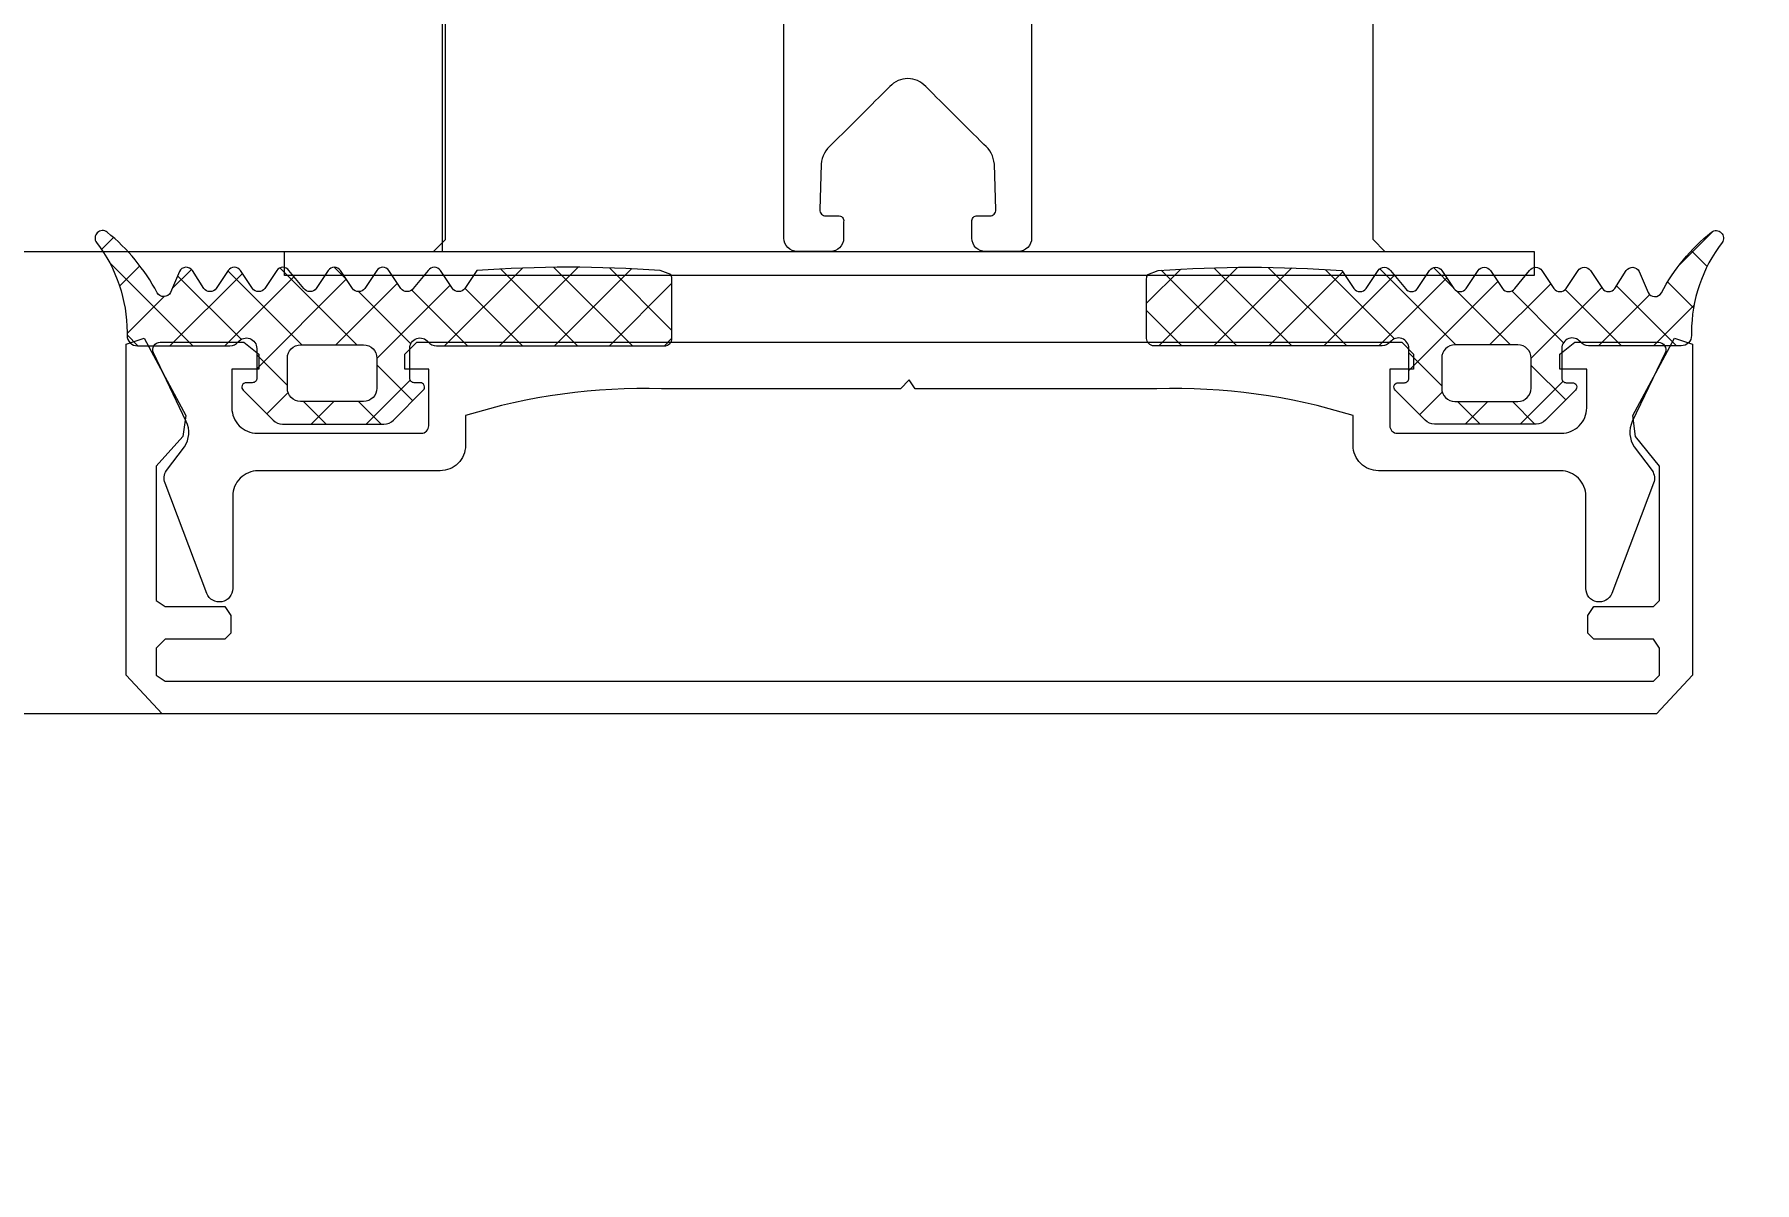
# Model space of a CAD drawing. Header units: millimetres. Extents: x 0 to 168960, y -92093 to 443706.
# Drawn here: x 42080 to 42150.2, y 99788.2 to 99835.1 of the extents above; entities that cross this region are included whole.
import ezdxf
from ezdxf.enums import TextEntityAlignment as Align

# ---------------------------------------------------------------- set-up
doc = ezdxf.new("R2018")
doc.units = ezdxf.units.MM
doc.linetypes.add('ACAD_ISO03W100', pattern=[30, 12, -18])
for name, color, linetype, lineweight in [('_0', 7, 'Continuous', 15), ('АР_Названия помещений', 124, 'Continuous', 5), ('АР_Номер помещения', 1, 'Continuous', 25), ('АР_Помещения_площадь', 19, 'Continuous', 9)]:
    doc.layers.add(name, color=color, linetype=linetype, lineweight=lineweight)
doc.styles.add('ISOCPEUR', font='isocpeur.ttf', dxfattribs={"height": 174.9999999999999})
doc.styles.get("Standard").update_dxf_attribs({"font": 'arial.ttf'})
pattern_1 = [(45, (-322291.2205625913, 48225.68140756417), (-1.122532015133644, 1.122532015133644), []), (135, (-322291.2205625913, 48225.68140756417), (-1.122532015133644, -1.122532015133644), [])]

# ---------------------------------------------------------------- blocks, each defined once
blk = doc.blocks.new('*U385')
h = blk.add_hatch()
h.set_pattern_fill('ANSI37', color=8, scale=0.5)
h.set_pattern_definition(pattern_1)
edge = h.paths.add_edge_path()
edge.add_arc((6.385534031428905, -157.4459422038109), 0.5487303657759914, 224.9985428707436, 270)
edge.add_line((4.778320866160467, -156.6146889486674), (5.997513201660674, -157.8339432980199))
edge.add_arc((4.907628939894878, -156.4853874518148), 0.1828645893715156, 90, 224.9985428707432)
edge.add_line((5.151552457467921, -156.3025228649931), (4.907628939894878, -156.3025228649931))
edge.add_arc((5.151552457467921, -156.119691154021), 0.1828317201998032, 270, 360)
edge.add_line((5.33438416844001, -154.9003947067795), (5.33438416844001, -156.119691154021))
edge.add_arc((4.907694277938283, -154.9003947067795), 0.4266898917694475, 0, 70.76670075449576)
edge.add_arc((4.907622020138206, -154.9002891436407), 0.4266140358978636, 70.75286764113007, 141.530523514797)
edge.add_arc((4.239527202912892, -154.3694433980985), 0.4267017864716978, 270, 321.5305235147969)
edge.add_line((0.4599142611959247, -154.7961451845695), (4.239527202912892, -154.7961451845695))
edge.add_arc((0.4599142611959247, -154.3694497697551), 0.4266954176128115, 180, 270)
edge.add_line((0.03321885172044858, -154.2473590952384), (0.03321885172044858, -154.3694497697551))
edge.add_arc((-6.001552315381364, -154.2473590952384), 6.03477116777137, 0, 37.47615232151821)
edge.add_arc((-0.9704173008805511, -150.3901593819684), 0.3048115604497932, 51.18112181196318, 217.476152321518)
edge.add_arc((-5.785122203700829, -156.3744058509159), 7.985474883734515, 28.02003636439682, 51.18112181196424)
edge.add_arc((1.533396157534071, -152.479797162669), 0.304801821276656, 208.020036364395, 334.438569945839)
edge.add_line((2.17411728732986, -151.7578594849547), (1.808364948956308, -152.6113126142227))
edge.add_arc((2.449075189519185, -151.8893480092754), 0.3047803799531579, 34.33925897844146, 154.4422532809757)
edge.add_line((3.173334940395002, -152.4489611760075), (2.70073599851428, -151.7174238480288))
edge.add_arc((3.424985785037279, -152.277015050684), 0.3047845429527939, 214.3437249696854, 325.6562750304055)
edge.add_line((4.164306414138607, -151.7174254928401), (3.676636629679831, -152.4489611760071))
edge.add_arc((4.415957258827922, -151.8893716181464), 0.3047845429818857, 34.34372497361709, 145.6562750379854)
edge.add_line((5.155277887941203, -152.4489611759562), (4.667608103482419, -151.7174254927891))
edge.add_arc((5.406928732578794, -152.2770150506367), 0.3047845429466368, 214.3437249695515, 325.6562750337557)
edge.add_line((6.146311374613878, -151.7174254927743), (5.658579577226313, -152.4489611759416))
edge.add_arc((6.397962219256442, -151.8893716180974), 0.304784542952794, 34.3437249696406, 145.6562750304112)
edge.add_line((7.259200294443892, -152.4489611759418), (6.64961306389885, -151.717425492774))
edge.add_arc((7.510851139081328, -152.2770150506221), 0.3047845429466368, 214.3437249696033, 325.6562750337545)
edge.add_line((8.250171768187833, -151.7174254927598), (7.762501983728836, -152.4489611759271))
edge.add_arc((8.501822612827953, -151.8893716180755), 0.3047845429466369, 34.34372496708603, 145.6562750312901)
edge.add_line((9.241205254860585, -152.4489611759344), (8.753473457472943, -151.7174254927669))
edge.add_arc((9.492856099503115, -152.2770150506112), 0.304784542952794, 214.3437249696012, 325.6562750304179)
edge.add_line((10.23217672860495, -151.7174254927666), (9.7445069441457, -152.4489611759343))
edge.add_arc((10.48382757322064, -151.8893716180665), 0.3047845429175452, 34.34372497048674, 145.6562750311516)
edge.add_line((11.2231482022906, -152.448961175927), (10.7354784178314, -151.7174254927594))
edge.add_arc((11.47479904693319, -152.2770150506039), 0.304784542952794, 214.3437249695822, 325.6562750303599)
edge.add_line((12.33609913510737, -151.7174254927595), (11.7264498915756, -152.4489611759273))
edge.add_arc((12.58774997974979, -151.8893716180828), 0.304784542952794, 34.34372496958213, 145.6562750303599)
edge.add_line((13.32707060885134, -152.448961175927), (12.83940082439237, -151.7174254927597))
edge.add_arc((13.57872145349393, -152.2770150506039), 0.304784542952794, 214.3437249695822, 325.6562750304179)
edge.add_line((14.31804208259564, -151.7174254927595), (13.83037229813651, -152.448961175927))
edge.add_arc((18.06969292723807, -204.6284668378111), 53.04387976268197, 85.94423753332752, 94.05576246667246)
edge.add_line((22.24493700015591, -151.8809180635581), (21.82134377188049, -151.7174254927595))
edge.add_arc((21.99361827592506, -152.0527696052799), 0.3044569814295733, 0, 34.36428909613578)
edge.add_line((22.29807523661293, -154.4914015204542), (22.29807523661293, -152.0527696052799))
edge.add_arc((21.9933352879687, -154.4914015204542), 0.3047399585219917, 270, 360)
edge.add_line((12.67676563537372, -154.7961414692618), (21.9933352879687, -154.7961414692618))
edge.add_arc((12.67676563537372, -154.3694396827908), 0.4267017864716978, 218.4735242652958, 270)
edge.add_arc((12.0086266694587, -154.9003975141614), 0.4267183308264255, 38.47352426529832, 180)
edge.add_line((11.58190833969275, -156.1196911539773), (11.58190833969275, -154.9003975141614))
edge.add_arc((11.76474005066484, -156.1196911539773), 0.1828317201998032, 180, 270)
edge.add_line((12.00866356823788, -156.3025228649494), (11.76474005066484, -156.3025228649494))
edge.add_arc((12.00866356823788, -156.4853874517712), 0.1828645893715156, 315.0014571292571, 450)
edge.add_line((10.91877930643358, -157.8339432980147), (12.13797164197229, -156.6146889486238))
edge.add_arc((10.53075847665292, -157.4459422037933), 0.5487303657935584, 270, 315.0014571292575)
edge.add_line((6.385534031428905, -157.9946725676273), (10.53075847665292, -157.9946725676273))
edge = h.paths.add_edge_path(flags=16)
edge.add_line((9.699982453137636, -157.0711432325988), (7.12524524028413, -157.0711432325988))
edge.add_arc((7.12524524028413, -156.5296458376324), 0.5414973949664272, 180, 270)
edge.add_line((6.583747845317703, -156.5296458376324), (6.583747845317703, -155.2960393683024))
edge.add_arc((7.12524524028413, -155.2960393683024), 0.5414973949664272, 90, 180)
edge.add_line((7.12524524028413, -154.754541973336), (9.699982453137636, -154.754541973336))
edge.add_arc((9.699982453137636, -155.2960393683024), 0.5414973949664272, 0, 90)
edge.add_line((10.24147984810406, -155.2960393683024), (10.24147984810406, -156.5296458376324))
edge.add_arc((9.699982453137636, -156.5296458376324), 0.5414973949664272, 270, 360)
h = blk.add_hatch()
h.set_pattern_fill('ANSI37', color=8, scale=0.5)
h.set_pattern_definition(pattern_1)
edge = h.paths.add_edge_path()
edge.add_arc((53.45737884466092, -157.4459422037933), 0.5487303657935584, 224.9985428707426, 270)
edge.add_line((53.06935801488026, -157.8339432980147), (51.85016567934155, -156.6146889486238))
edge.add_arc((51.97947375307596, -156.4853874517712), 0.1828645893715156, 90, 224.9985428707426)
edge.add_line((51.97947375307596, -156.3025228649494), (52.22339727064901, -156.3025228649494))
edge.add_arc((52.22339727064901, -156.1196911539773), 0.1828317201998032, 270, 360)
edge.add_line((52.4062289816211, -156.1196911539773), (52.4062289816211, -154.9003975141614))
edge.add_arc((51.97951065185515, -154.9003975141614), 0.4267183308264255, 0, 141.5264757347022)
edge.add_arc((51.31137168594012, -154.3694396827908), 0.4267017864716978, 270, 321.5264757347044)
edge.add_line((51.31137168594012, -154.7961414692618), (41.99480203334514, -154.7961414692618))
edge.add_arc((41.99480203334514, -154.4914015204542), 0.3047399585219917, 180, 270)
edge.add_line((41.69006208470091, -154.4914015204542), (41.69006208470091, -152.0527696052799))
edge.add_arc((41.99451904538878, -152.0527696052799), 0.3044569814295733, 145.6357109038638, 180)
edge.add_line((41.74320032115794, -151.8809180635581), (42.16679354943335, -151.7174254927595))
edge.add_arc((45.91844439407578, -204.6284668378111), 53.04387976268197, 85.94423753332754, 94.05576246667246)
edge.add_line((49.6700952387182, -151.7174254927595), (50.15776502317748, -152.4489611759273))
edge.add_arc((50.40941586781992, -152.2770150506039), 0.304784542952794, 214.3437249696335, 325.6562750303665)
edge.add_line((50.66106671246235, -152.4489611759273), (51.14873649692162, -151.7174254927595))
edge.add_arc((51.40038734156406, -151.8893716180828), 0.304784542952794, 34.34372496964605, 145.6562750303665)
edge.add_line((51.65203818620645, -151.7174254927594), (52.26168742973826, -152.4489611759273))
edge.add_arc((52.51333827438066, -152.2770150506039), 0.304784542952794, 214.343724969646, 325.6562750303665)
edge.add_line((52.76498911902309, -152.4489611759273), (53.25265890348267, -151.717425492759))
edge.add_arc((53.50430974809321, -151.8893716180665), 0.3047845429175452, 34.34372496887397, 145.6562750294366)
edge.add_line((53.75596059270882, -151.7174254927665), (54.24363037716829, -152.4489611759345))
edge.add_arc((54.49528122181073, -152.2770150506112), 0.304784542952794, 214.3437249696335, 325.6562750304495)
edge.add_line((54.7469320664534, -152.4489611759342), (55.23466386384069, -151.7174254927672))
edge.add_arc((55.48631470848589, -151.8893716180755), 0.3047845429466369, 34.34372496878195, 145.6562750329853)
edge.add_line((55.73796555312579, -151.7174254927594), (56.22563533758501, -152.4489611759271))
edge.add_arc((56.47728618223252, -152.2770150506221), 0.3047845429466368, 214.34372496625, 325.6562750303971)
edge.add_line((56.72893702686996, -152.4489611759418), (57.338524257415, -151.717425492774))
edge.add_arc((57.5901751020574, -151.8893716180974), 0.304784542952794, 34.34372496955048, 145.656275030354)
edge.add_line((57.84182594670008, -151.7174254927744), (58.3295577440873, -152.4489611759413))
edge.add_arc((58.58120858873505, -152.2770150506367), 0.3047845429466368, 214.343724966167, 325.6562750303763)
edge.add_line((58.83285943337242, -152.4489611759565), (59.32052921783157, -151.7174254927889))
edge.add_arc((59.57218006248592, -151.8893716181464), 0.3047845429818857, 34.34372496204048, 145.6562750263365)
edge.add_line((59.82383090717516, -151.71742549284), (60.31150069163413, -152.4489611760073))
edge.add_arc((60.56315153627656, -152.277015050684), 0.3047845429527939, 214.3437249696335, 325.6562750303005)
edge.add_line((60.81480238091879, -152.4489611760076), (61.2874013227996, -151.7174238480288))
edge.add_arc((61.53906213179466, -151.8893480092754), 0.3047803799531579, 25.55774671903053, 145.6607410215456)
edge.add_line((61.81402003398397, -151.7578594849547), (62.17977237235755, -152.6113126142227))
edge.add_arc((62.45474116377977, -152.479797162669), 0.304801821276656, 205.5614300541667, 331.9799636356045)
edge.add_arc((69.77325952501467, -156.3744058509159), 7.985474883734515, 128.8188781880356, 151.9799636356032)
edge.add_arc((64.9585546221944, -150.3901593819684), 0.3048115604497932, 322.5238476784818, 488.8188781880349)
edge.add_arc((69.9896896366952, -154.2473590952384), 6.03477116777137, 142.5238476784818, 180)
edge.add_line((63.95491846959339, -154.2473590952384), (63.95491846959339, -154.3694497697551))
edge.add_arc((63.52822306011792, -154.3694497697551), 0.4266954176128115, 270, 360)
edge.add_line((63.52822306011792, -154.7961451845695), (59.74861011840095, -154.7961451845695))
edge.add_arc((59.74861011840095, -154.3694433980985), 0.4267017864716978, 218.4694764852031, 270)
edge.add_arc((59.08051530117564, -154.9002891436407), 0.4266140358978636, 38.4694764852028, 109.2471323588696)
edge.add_arc((59.08044304337556, -154.9003947067795), 0.4266898917694475, 109.2332992455039, 180)
edge.add_line((58.65375315287383, -154.9003947067795), (58.65375315287383, -156.119691154021))
edge.add_arc((58.83658486384592, -156.119691154021), 0.1828317201998032, 180, 270)
edge.add_line((58.83658486384592, -156.3025228649931), (59.08050838141897, -156.3025228649931))
edge.add_arc((59.08050838141897, -156.4853874518148), 0.1828645893715156, 315.0014571292575, 450)
edge.add_line((59.20981645515338, -156.6146889486674), (57.99062411965317, -157.8339432980199))
edge.add_arc((57.60260328988494, -157.4459422038109), 0.5487303657759914, 270, 315.0014571292564)
edge.add_line((57.60260328988494, -157.9946725676273), (53.45737884466092, -157.9946725676273))
edge = h.paths.add_edge_path(flags=16)
edge.add_arc((56.86289208102971, -156.5296458376324), 0.5414973949664272, 270, 360)
edge.add_line((54.28815486817621, -157.0711432325988), (56.86289208102971, -157.0711432325988))
edge.add_arc((54.28815486817621, -156.5296458376324), 0.5414973949664272, 180, 270)
edge.add_line((53.74665747320978, -155.2960393683024), (53.74665747320978, -156.5296458376324))
edge.add_arc((54.28815486817621, -155.2960393683024), 0.5414973949664272, 90, 180)
edge.add_line((56.86289208102971, -154.754541973336), (54.28815486817621, -154.754541973336))
edge.add_arc((56.86289208102971, -155.2960393683024), 0.5414973949664272, 0, 90)
edge.add_line((57.40438947599614, -156.5296458376324), (57.40438947599614, -155.2960393683024))
at = {"color": 8}
blk.add_line((62.52506595494924, -169.8402832156444), (576.8850405483968, -169.8404350248177), dxfattribs=at)
at = {"color": 8, "lineweight": 0, "ltscale": 100, "transparency": 33554687}
for points in [[(12.55799305340042, -150.942303905962), (13.04566283785971, -150.4546341215027), (13.04566283785971, -109.4863315430121), (12.55799305340042, -108.9986617585528), (10.9730042409501, -108.9986617585528)], [(51.43014426791342, -150.942303905962), (50.94247448345413, -150.4546341215027), (50.94247448345413, -109.4863315430121), (51.43014426791342, -108.9986617585528), (53.01513308036374, -108.9986617585528)], [(6.461872695886996, -150.942303905962), (6.461872695886996, -151.9177054878237)]]:
    blk.add_lwpolyline(points, dxfattribs=at)
at = {"color": 8}
for points in [[(51.06439192953985, -150.9423039060657), (51.06439192953985, -108.9423039060657), (588.4676940328786, -108.9702494608657), (588.4676940328786, -150.9702494608658)], [(6.461872695886996, -151.9177054878237), (57.52626462542685, -151.9177054878237), (57.52626462542685, -150.942303905962), (6.461872695886996, -150.942303905962)]]:
    blk.add_lwpolyline(points, close=True, dxfattribs=at)
at = {"color": 8, "lineweight": 0, "ltscale": 100, "transparency": 33554687}
blk.add_lwpolyline([(26.99526733113453, -117.2488658651346), (26.9952250343631, -150.3936753890375, 0.4143255057077639), (27.54389584594173, -150.9423806696213), (28.8850497516105, -150.9423806696213, 0.410627156480438), (29.43367826635949, -150.4006106480083), (29.43367826635949, -149.7230984383496, 0.4925517741577297), (29.2080820564297, -149.4792325396411), (28.70217358967056, -149.4792325396411, -0.4411110715409258), (28.45833869744092, -149.2353976474114), (28.51799788884819, -147.3629407229892, -0.2080566110632873), (28.94340621674201, -146.5691745896911, -1.575399656426527e-05), (31.322161152435, -144.1929631081148, -0.4398191101055806), (32.78789361490635, -144.1929631081148, -1.575399656426528e-05), (35.16664855059935, -146.5691745896911, -0.2080566110632873), (35.59205687849317, -147.3629407229892), (35.65171606990043, -149.2353976474114, -0.4411110715409258), (35.40788117767079, -149.4792325396411), (34.90197271091165, -149.4792325396411, 0.4925517741577297), (34.67637650098186, -149.7230984383496), (34.67637650098186, -150.4006106480083, 0.410627156480438), (35.22500501573086, -150.9423806696213), (36.56615892139962, -150.9423806696213, 0.4143255057077639), (37.11482973297825, -150.3936753890375), (37.11478743620683, -117.2488658651346, 0.5239329190821609)], format="xyb", dxfattribs=at)
for points in [[(2.700735998514574, -151.7174238480293, 0.5779496213016146), (2.174117287329864, -151.7578594849547), (1.808364948956296, -152.6113126142227, -0.615333828900983), (1.264314601023216, -152.6229728107355, 0.1014034095220688), (-0.7793225042987615, -150.1526875602649, 0.8870851218243345), (-1.212307890993543, -150.5756291363723, -0.1649969122064492), (0.03321885172044858, -154.2474489910092), (0.03321885172044858, -154.369366437124, 0.4143043114941015), (0.4599631302990019, -154.7961451845695), (4.239527985744644, -154.7961451845695, 0.2286961432583318), (4.573593908164185, -154.6349125131019, -0.3190489133936659), (5.048252518579829, -154.4975204773655, -0.3190018552396916), (5.33438416844001, -154.9004275982224), (5.33438416844001, -156.1196330658349, -0.4143996870833266), (5.151494369318243, -156.3025228649931), (4.9076594770886, -156.3025228649931, 0.6683385997492722), (4.778359754709527, -156.6147278391945), (5.99753421585774, -157.8339643132858, 0.1988829373258806), (6.385487657156773, -157.9946725676273), (10.53080485091778, -157.9946725676273, 0.1988829373551211), (10.91875829227502, -157.8339643132422), (12.13793275342323, -156.6147278391509, 0.6683385997492723), (12.00863303104416, -156.3025228649494), (11.76479813881451, -156.3025228649494, -0.4143996870833266), (11.58190833969275, -156.1196330657913), (11.58190833969275, -154.9004275981788, -0.7102015621310012), (12.34269893012242, -154.6349087977942, 0.2286961432583318), (12.67676485254196, -154.7961414692618), (21.99325834168121, -154.7961414692618, 0.414362099440266), (22.29807523661293, -154.4913239298694), (22.29807523661293, -152.0528819881656, 0.1511707915363169), (22.24493700015591, -151.8809180635581), (21.82134377188049, -151.7174254927595, 0.03540799054371244), (14.31804208259564, -151.7174254927595), (13.83037229813635, -152.4489611759273, -0.527867958552825), (13.3270706088515, -152.4489611759273), (12.83940082439221, -151.7174254927595, 0.5278679585528249), (12.33609913510736, -151.7174254927595), (11.72644989157561, -152.4489611759273, -0.527867958552825), (11.22314820229076, -152.4489611759273), (10.73547841783147, -151.7174254927595, 0.5278679585528249), (10.23217672860483, -151.7174254927668), (9.744506944145542, -152.4489611759345, -0.527867958552825), (9.241205254860688, -152.4489611759345), (8.753473457472865, -151.7174254927668, 0.5278679585717272), (8.250171768188011, -151.7174254927595), (7.762501983728725, -152.4489611759273, -0.5278679585717273), (7.259200294443872, -152.4489611759418), (6.649613063898869, -151.7174254927741, 0.5278679585528249), (6.146311374614015, -151.7174254927741), (5.658579577226192, -152.4489611759418, -0.5278679585717273), (5.155277887941338, -152.4489611759564), (4.667608103482053, -151.7174254927886, 0.5278679585717272), (4.164306414138991, -151.7174254928395), (3.676636629679706, -152.4489611760073, -0.5278679585528251), (3.173334940394852, -152.4489611760073)], [(61.28740132279927, -151.7174238480293, -0.5779496213016146), (61.81402003398398, -151.7578594849547), (62.17977237235755, -152.6113126142227, 0.615333828900983), (62.72382272029063, -152.6229728107355, -0.1014034095220688), (64.7674598256126, -150.1526875602649, -0.8870851218243345), (65.20044521230739, -150.5756291363723, 0.1649969122064492), (63.95491846959339, -154.2474489910092), (63.95491846959339, -154.369366437124, -0.4143043114941015), (63.52817419101484, -154.7961451845695), (59.7486093355692, -154.7961451845695, -0.2286961432583318), (59.41454341314966, -154.6349125131019, 0.3190489133936659), (58.93988480273401, -154.4975204773655, 0.3190018552396916), (58.65375315287383, -154.9004275982224), (58.65375315287383, -156.1196330658349, 0.4143996870833266), (58.8366429519956, -156.3025228649931), (59.08047784422524, -156.3025228649931, -0.6683385997492722), (59.20977756660432, -156.6147278391945), (57.9906031054561, -157.8339643132858, -0.1988829373258806), (57.60264966415707, -157.9946725676273), (53.45733247039607, -157.9946725676273, -0.1988829373551211), (53.06937902903883, -157.8339643132422), (51.85020456789061, -156.6147278391509, -0.6683385997492723), (51.97950429026969, -156.3025228649494), (52.22333918249933, -156.3025228649494, 0.4143996870833266), (52.4062289816211, -156.1196330657913), (52.4062289816211, -154.9004275981788, 0.7102015621310012), (51.64543839119142, -154.6349087977942, -0.2286961432583318), (51.31137246877188, -154.7961414692618), (41.99487897963263, -154.7961414692618, -0.414362099440266), (41.69006208470091, -154.4913239298694), (41.69006208470091, -152.0528819881656, -0.1511707915363169), (41.74320032115793, -151.8809180635581), (42.16679354943335, -151.7174254927595, -0.03540799054371244), (49.6700952387182, -151.7174254927595), (50.15776502317749, -152.4489611759273, 0.527867958552825), (50.66106671246234, -152.4489611759273), (51.14873649692163, -151.7174254927595, -0.5278679585528249), (51.65203818620648, -151.7174254927595), (52.26168742973823, -152.4489611759273, 0.527867958552825), (52.76498911902308, -152.4489611759273), (53.25265890348237, -151.7174254927595, -0.5278679585528249), (53.75596059270902, -151.7174254927668), (54.2436303771683, -152.4489611759345, 0.527867958552825), (54.74693206645316, -152.4489611759345), (55.23466386384098, -151.7174254927668, -0.5278679585717272), (55.73796555312583, -151.7174254927595), (56.22563533758512, -152.4489611759273, 0.5278679585717273), (56.72893702686997, -152.4489611759418), (57.33852425741497, -151.7174254927741, -0.5278679585528249), (57.84182594669983, -151.7174254927741), (58.32955774408765, -152.4489611759418, 0.5278679585717273), (58.83285943337251, -152.4489611759564), (59.32052921783179, -151.7174254927886, -0.5278679585717272), (59.82383090717485, -151.7174254928395), (60.31150069163414, -152.4489611760073, 0.5278679585528251), (60.81480238091899, -152.4489611760073)], [(11.87423886940815, -154.6511150187798), (11.38656908494886, -155.1388158097034), (11.38656908494886, -155.7484030402775), (12.36197066679597, -155.7484030402775), (12.36197066679597, -158.064927535881, -0.414362099391309), (12.05715377192246, -158.3697450752807), (5.35144618380582, -158.3697450752807, -0.4143260923197838), (4.315001015202142, -157.3333343757549), (4.315001015202142, -155.7483455633192), (5.412320043193176, -155.7483455633192), (5.412320043193176, -155.1387583327451), (4.802732812648173, -154.6510575418215), (1.388858282589354, -154.6510575418215, 0.5512236456822476), (1.113640511059202, -155.0868211200141), (2.454794431279879, -157.8910154000769, -0.2673491356416615), (2.373928002198227, -158.92217383963), (1.642423325509299, -159.8975444150128, 0.2496293600316565), (1.58498881245032, -160.4099278371868), (3.291895070986357, -164.9210593822645, 0.8270430078467679), (4.350548804563005, -164.7187381850817), (4.350548804563005, -160.9391423231718, -0.4143260923197836), (5.386993973166682, -159.9027316236461), (12.82426825090079, -159.9027316236461, 0.4143260923033303), (13.86071342602372, -158.8663209241276), (13.86071342602372, -157.6470844500363, -0.08279896819570452), (21.87448654253967, -156.5507544790162), (31.75023376842728, -156.5507544790162), (31.99406866065692, -156.1849711342074), (32.35982099897228, -156.5507544790162), (42.11365077877417, -156.5507544790162, -0.08279896819570452), (50.12742389529012, -157.6470844500363), (50.12742389529012, -158.8663209241276, 0.4143260923033303), (51.16386907041306, -159.9027316236461), (58.60114334814716, -159.9027316236461, -0.4143260923197836), (59.63758851675084, -160.9391423231718), (59.63758851675084, -164.7187381850817, 0.8270430078467679), (60.69624225032749, -164.9210593822645), (62.40314850886352, -160.4099278371868, 0.2496293600316565), (62.34571399580454, -159.8975444150128), (61.61420931911562, -158.92217383963, -0.2673491356416615), (61.53334289003396, -157.8910154000769), (62.87449681025464, -155.0868211200141, 0.5512236456822476), (62.59927903872449, -154.6510575418215), (59.18540450866567, -154.6510575418215), (58.57581727812067, -155.1387583327451), (58.57581727812067, -155.7483455633192), (59.6731363061117, -155.7483455633192), (59.6731363061117, -157.3333343757549, -0.4143260923197838), (58.63669113750802, -158.3697450752807), (51.93098354939139, -158.3697450752807, -0.414362099391309), (51.62616665451787, -158.064927535881), (51.62616665451787, -155.7484030402775), (52.60156823636498, -155.7484030402775), (52.60156823636498, -155.1388158097034), (52.1138984519057, -154.6511150187798)]]:
    blk.add_lwpolyline(points, format="xyb", close=True, dxfattribs=at)
blk.add_lwpolyline([(62.40314850886352, -168.4991292953491), (1.58498881245032, -168.4991292953491), (1.341091907292139, -168.2552944031195), (1.341091907292139, -167.1580063816073), (1.58498881245032, -166.7922230367985), (4.023399747675285, -166.7922230367985), (4.267234639904927, -166.5483881445689), (4.267234639904927, -165.8168524614011), (4.023399747675285, -165.4510691165924), (1.58498881245032, -165.4510691165924), (1.341091907292139, -165.2072342243628), (1.341091907292139, -159.7207321038877), (2.316493489139248, -158.5014956297964), (2.438410935283173, -157.6480425005284), (0.7315046766889282, -154.4780648756569), (0, -154.7218997678865), (0, -168.2552944031195), (1.463009353377856, -169.8402832155552), (62.52506595494924, -169.8402832155552), (63.98813732125564, -168.2552944031195), (63.98813732125564, -154.7218997678865), (63.25663264456671, -154.4780648756569), (61.54972638603067, -157.6480425005284), (61.6716438321746, -158.5014956297964), (62.76896286010742, -159.7207321038877), (62.76896286010742, -165.2072342243628), (62.40314850886352, -165.4510691165924), (59.96473757358035, -165.4510691165924), (59.72090268135071, -165.8168524614011), (59.72090268135071, -166.5483881445689), (59.96473757358035, -166.7922230367985), (62.40314850886352, -166.7922230367985), (62.76896286010742, -167.1580063816073), (62.76896286010742, -168.2552944031195)], close=True, dxfattribs=at)
at = {"color": 8}
for points in [[(7.12524524028413, -154.754541973336), (9.699982453137636, -154.754541973336, -0.414213562373095), (10.24147984810406, -155.2960393683024), (10.24147984810406, -156.5296458376324, -0.414213562373095), (9.699982453137636, -157.0711432325988), (7.12524524028413, -157.0711432325988, -0.414213562373095), (6.583747845317703, -156.5296458376324), (6.583747845317703, -155.2960393683024, -0.414213562373095)], [(56.86289208102971, -154.754541973336), (54.28815486817621, -154.754541973336, 0.414213562373095), (53.74665747320978, -155.2960393683024), (53.74665747320978, -156.5296458376324, 0.414213562373095), (54.28815486817621, -157.0711432325988), (56.86289208102971, -157.0711432325988, 0.414213562373095), (57.40438947599614, -156.5296458376324), (57.40438947599614, -155.2960393683024, 0.414213562373095)]]:
    blk.add_lwpolyline(points, format="xyb", close=True, dxfattribs=at)
blk = doc.blocks.new('1700-2')
at = {"color": 8, "linetype": 'ACAD_ISO03W100', "ltscale": 3}
blk.add_arc((5.5153506130623, -65.5134900829061), 1107.2417709026, 90.28540073882391, 220.7145992610532, dxfattribs=at)
blk = doc.blocks.new('*U291')
at = {"color": 8, "style": 'ISOCPEUR', "width": 0.7, "flags": 1}
blk.add_attdef('КАТЕГОРИЯ', (-499.1655280450395, -2092.186355050572), '', height=250, dxfattribs=at)
at = {"layer": 'АР_Номер помещения', "color": 8, "style": 'ISOCPEUR', "width": 0.7}
blk.add_attdef('НОМЕР_ПОМЕЩЕНИЯ', text='', height=300, dxfattribs=at).set_placement((-12939.95741051767, 2669.743314099231), align=Align.MIDDLE_CENTER)
at = {"layer": 'АР_Помещения_площадь', "color": 8, "style": 'ISOCPEUR', "width": 0.7}
blk.add_attdef('ПЛОЩАДЬ_ПОМЕЩЕНИЯ', text='', height=200, dxfattribs=at).set_placement((-4655.071252544483, 1558.158826242214), align=Align.MIDDLE_RIGHT)
at = {"layer": 'АР_Помещения_площадь', "color": 8, "lineweight": 30, "width": 0.7, "flags": 104}
blk.add_attdef('ИМЯ_ПОМЕЩЕНИЯ', text='', height=100, dxfattribs=at).set_placement((157.6277002443094, 1217.141369806137), align=Align.MIDDLE_CENTER)
blk = doc.blocks.new('*U289')
at = {"color": 8, "style": 'ISOCPEUR', "width": 0.7, "flags": 1}
blk.add_attdef('КАТЕГОРИЯ', (-499.1655280450395, -2092.186355050572), '', height=250, dxfattribs=at)
at = {"layer": 'АР_Номер помещения', "color": 8, "style": 'ISOCPEUR', "width": 0.7}
blk.add_attdef('НОМЕР_ПОМЕЩЕНИЯ', text='', height=300, dxfattribs=at).set_placement((-19098.69193011436, 1732.73114889554), align=Align.MIDDLE_CENTER)
at = {"layer": 'АР_Помещения_площадь', "color": 8, "lineweight": 30, "width": 0.7, "flags": 104}
blk.add_attdef('ИМЯ_ПОМЕЩЕНИЯ', text='', height=100, dxfattribs=at).set_placement((157.6277002443094, 1217.141369806137), align=Align.MIDDLE_CENTER)
at = {"layer": 'АР_Помещения_площадь', "color": 8, "style": 'ISOCPEUR', "width": 0.7}
blk.add_attdef('ПЛОЩАДЬ_ПОМЕЩЕНИЯ', text='', height=200, dxfattribs=at).set_placement((-16823.80577213826, 938.1588262422138), align=Align.MIDDLE_RIGHT)
blk = doc.blocks.new('*U266')
at = {"color": 8, "style": 'ISOCPEUR', "width": 0.7, "flags": 1}
blk.add_attdef('КАТЕГОРИЯ', (-499.1655280450395, -2092.186355050572), '', height=250, dxfattribs=at)
at = {"layer": 'АР_Номер помещения', "color": 8, "style": 'ISOCPEUR', "width": 0.7}
blk.add_attdef('НОМЕР_ПОМЕЩЕНИЯ', text='', height=300, dxfattribs=at).set_placement((-20638.74293037486, 1708.778495945087), align=Align.MIDDLE_CENTER)
at = {"layer": 'АР_Помещения_площадь', "color": 8, "lineweight": 30, "width": 0.7, "flags": 104}
blk.add_attdef('ИМЯ_ПОМЕЩЕНИЯ', text='', height=100, dxfattribs=at).set_placement((157.6277002443094, 1217.141369806137), align=Align.MIDDLE_CENTER)
at = {"layer": 'АР_Помещения_площадь', "color": 8, "style": 'ISOCPEUR', "width": 0.7}
blk.add_attdef('ПЛОЩАДЬ_ПОМЕЩЕНИЯ', text='', height=200, dxfattribs=at).set_placement((-11185.60745293347, -2360.518803188244), align=Align.MIDDLE_RIGHT)
blk = doc.blocks.new('*U246')
at = {"color": 8, "style": 'ISOCPEUR', "width": 0.7, "flags": 1}
blk.add_attdef('КАТЕГОРИЯ', (-499.1655280450395, -2092.186355050572), '', height=250, dxfattribs=at)
at = {"layer": 'АР_Номер помещения', "color": 8, "style": 'ISOCPEUR', "width": 0.7}
blk.add_attdef('НОМЕР_ПОМЕЩЕНИЯ', text='', height=300, dxfattribs=at).set_placement((-17859.96953529992, -745.6428391095305), align=Align.MIDDLE_CENTER)
at = {"layer": 'АР_Помещения_площадь', "color": 8, "lineweight": 30, "width": 0.7, "flags": 104}
blk.add_attdef('ИМЯ_ПОМЕЩЕНИЯ', text='', height=100, dxfattribs=at).set_placement((157.6277002443094, 1217.141369806137), align=Align.MIDDLE_CENTER)
at = {"layer": 'АР_Помещения_площадь', "color": 8, "style": 'ISOCPEUR', "width": 0.7}
blk.add_attdef('ПЛОЩАДЬ_ПОМЕЩЕНИЯ', text='', height=200, dxfattribs=at).set_placement((-14197.41285212931, -1262.346361539998), align=Align.MIDDLE_RIGHT)
blk = doc.blocks.new('*U251')
at = {"color": 8, "style": 'ISOCPEUR', "width": 0.7, "flags": 1}
blk.add_attdef('КАТЕГОРИЯ', (-499.1655280450395, -2092.186355050572), '', height=250, dxfattribs=at)
at = {"layer": 'АР_Номер помещения', "color": 8, "style": 'ISOCPEUR', "width": 0.7}
blk.add_attdef('НОМЕР_ПОМЕЩЕНИЯ', text='', height=300, dxfattribs=at).set_placement((-23270.56653939612, 7877.309132904622), align=Align.MIDDLE_CENTER)
at = {"layer": 'АР_Помещения_площадь', "color": 8, "style": 'ISOCPEUR', "width": 0.7}
blk.add_attdef('ПЛОЩАДЬ_ПОМЕЩЕНИЯ', text='', height=200, dxfattribs=at).set_placement((-14897.88098872338, 3347.539221571567), align=Align.MIDDLE_RIGHT)
at = {"layer": 'АР_Помещения_площадь', "color": 8, "lineweight": 30, "width": 0.7, "flags": 104}
blk.add_attdef('ИМЯ_ПОМЕЩЕНИЯ', text='', height=100, dxfattribs=at).set_placement((157.6277002443094, 1217.141369806137), align=Align.MIDDLE_CENTER)
blk = doc.blocks.new('*U264')
at = {"color": 8, "style": 'ISOCPEUR', "width": 0.7, "flags": 1}
blk.add_attdef('КАТЕГОРИЯ', (-499.1655280450395, -2092.186355050572), '', height=250, dxfattribs=at)
at = {"layer": 'АР_Номер помещения', "color": 8, "style": 'ISOCPEUR', "width": 0.7}
blk.add_attdef('НОМЕР_ПОМЕЩЕНИЯ', text='', height=300, dxfattribs=at).set_placement((-20263.54419751262, 6743.407527635245), align=Align.MIDDLE_CENTER)
at = {"layer": 'АР_Помещения_площадь', "color": 8, "style": 'ISOCPEUR', "width": 0.7}
blk.add_attdef('ПЛОЩАДЬ_ПОМЕЩЕНИЯ', text='', height=200, dxfattribs=at).set_placement((-14897.88098872338, 3347.539221571567), align=Align.MIDDLE_RIGHT)
at = {"layer": 'АР_Помещения_площадь', "color": 8, "lineweight": 30, "width": 0.7, "flags": 104}
blk.add_attdef('ИМЯ_ПОМЕЩЕНИЯ', text='', height=100, dxfattribs=at).set_placement((157.6277002443094, 1217.141369806137), align=Align.MIDDLE_CENTER)
blk = doc.blocks.new('*U265')
at = {"color": 8, "style": 'ISOCPEUR', "width": 0.7, "flags": 1}
blk.add_attdef('КАТЕГОРИЯ', (-499.1655280450395, -2092.186355050572), '', height=250, dxfattribs=at)
at = {"layer": 'АР_Номер помещения', "color": 8, "style": 'ISOCPEUR', "width": 0.7}
blk.add_attdef('НОМЕР_ПОМЕЩЕНИЯ', text='', height=300, dxfattribs=at).set_placement((-18940.79179535186, 2435.313820806152), align=Align.MIDDLE_CENTER)
at = {"layer": 'АР_Помещения_площадь', "color": 8, "style": 'ISOCPEUR', "width": 0.7}
blk.add_attdef('ПЛОЩАДЬ_ПОМЕЩЕНИЯ', text='', height=200, dxfattribs=at).set_placement((-17376.42316707071, 1521.819350773496), align=Align.MIDDLE_RIGHT)
at = {"layer": 'АР_Помещения_площадь', "color": 8, "lineweight": 30, "width": 0.7, "flags": 104}
blk.add_attdef('ИМЯ_ПОМЕЩЕНИЯ', text='', height=100, dxfattribs=at).set_placement((157.6277002443094, 1217.141369806137), align=Align.MIDDLE_CENTER)
blk = doc.blocks.new('*U262')
at = {"color": 8, "style": 'ISOCPEUR', "width": 0.7, "flags": 1}
blk.add_attdef('КАТЕГОРИЯ', (-499.1655280450395, -2092.186355050572), '', height=250, dxfattribs=at)
at = {"layer": 'АР_Номер помещения', "color": 8, "style": 'ISOCPEUR', "width": 0.7}
blk.add_attdef('НОМЕР_ПОМЕЩЕНИЯ', text='', height=300, dxfattribs=at).set_placement((-14678.95316093362, 2591.857613116672), align=Align.MIDDLE_CENTER)
at = {"layer": 'АР_Помещения_площадь', "color": 8, "style": 'ISOCPEUR', "width": 0.7}
blk.add_attdef('ПЛОЩАДЬ_ПОМЕЩЕНИЯ', text='', height=200, dxfattribs=at).set_placement((-11694.06700296044, 1838.363143084016), align=Align.MIDDLE_RIGHT)
at = {"layer": 'АР_Помещения_площадь', "color": 8, "lineweight": 30, "width": 0.7, "flags": 104}
blk.add_attdef('ИМЯ_ПОМЕЩЕНИЯ', text='', height=100, dxfattribs=at).set_placement((157.6277002443094, 1217.141369806137), align=Align.MIDDLE_CENTER)
blk = doc.blocks.new('*U376')
at = {"color": 8, "style": 'ISOCPEUR', "width": 0.7, "flags": 1}
blk.add_attdef('КАТЕГОРИЯ', (-499.1655280450395, -2092.186355050572), '', height=250, dxfattribs=at)
at = {"layer": 'АР_Номер помещения', "color": 8, "style": 'ISOCPEUR', "width": 0.7}
blk.add_attdef('НОМЕР_ПОМЕЩЕНИЯ', text='', height=300, dxfattribs=at).set_placement((-26406.12455181633, 7422.624022605474), align=Align.MIDDLE_CENTER)
at = {"layer": 'АР_Помещения_площадь', "color": 8, "style": 'ISOCPEUR', "width": 0.7}
blk.add_attdef('ПЛОЩАДЬ_ПОМЕЩЕНИЯ', text='', height=200, dxfattribs=at).set_placement((-26002.62803419863, 8281.832352859767), align=Align.MIDDLE_RIGHT)
at = {"layer": 'АР_Помещения_площадь', "color": 8, "lineweight": 30, "width": 0.7, "flags": 104}
blk.add_attdef('ИМЯ_ПОМЕЩЕНИЯ', text='', height=100, dxfattribs=at).set_placement((157.6277002443094, 1217.141369806137), align=Align.MIDDLE_CENTER)

msp = doc.modelspace()

# ---------------------------------------------------------------- block references
at = {"layer": '_0'}
ref = msp.add_blockref('*U376', (50201.22376377178, 200400.5199527428), dxfattribs=at)
lines = msp.add_mtext('\\W0.8000;Кабинет иностранного языка с возможностью\\P деления трансформируемой перегородкой на два\\P помещения (начальная школа)', dxfattribs={"layer": 'АР_Названия помещений', "color": 8, "insert": (27156.09383317549, 205742.2863080227), "char_height": 12899.00702618014, "width": 1974.984250996051, "attachment_point": 1})
ref.add_attrib('ИМЯ_ПОМЕЩЕНИЯ', '', (27156.09383317549, 205742.2863080227), dxfattribs={"flags": 104}).embed_mtext(lines)
ref = msp.add_blockref('*U291', (40137.89236355585, 140089.4304494441), dxfattribs=at)
lines = msp.add_mtext('\\W0.8000;Информационный\\Pбиблиотечный центр с зонами для индивидуальных и\\Pгрупповых занятий, медиатеки, центра детских\\Pинициатив', dxfattribs={"layer": 'АР_Названия помещений', "color": 8, "insert": (27266.33900274482, 142924.7961707361), "char_height": 10235.71028018919, "width": 1779.628549205147, "attachment_point": 1})
ref.add_attrib('ИМЯ_ПОМЕЩЕНИЯ', '', (27266.33900274482, 142924.7961707361), dxfattribs={"flags": 104}).embed_mtext(lines)
ref = msp.add_blockref('*U289', (34536.62688314961, 140089.4304494441), dxfattribs=at)
lines = msp.add_mtext('\\W0.8000;Информационный\\Pбиблиотечный центр (хранение (закрытый фонд) и выдачи книг)', dxfattribs={"layer": 'АР_Названия помещений', "color": 8, "insert": (15339.17925367202, 142409.8328182567), "char_height": 5167.036370178117, "width": 1779.628549205147, "attachment_point": 1})
ref.add_attrib('ИМЯ_ПОМЕЩЕНИЯ', '', (15339.17925367202, 142409.8328182567), dxfattribs={"flags": 104}).embed_mtext(lines)
ref = msp.add_blockref('*U246', (51560.23396314064, 115679.9356372263), dxfattribs=at)
lines = msp.add_mtext('\\W0.8000;Гардероб для обучающихся (начальная школа)', dxfattribs={"layer": 'АР_Названия помещений', "color": 8, "insert": (35027.93495303817, 116101.083745719), "char_height": 5099.803774949789, "width": 1878.00769350367, "attachment_point": 1})
ref.add_attrib('ИМЯ_ПОМЕЩЕНИЯ', '', (35027.93495303817, 116101.083745719), dxfattribs={"flags": 104}).embed_mtext(lines)
ref = msp.add_blockref('*U266', (34528.42856394482, 113748.1080788746), dxfattribs=at)
lines = msp.add_mtext('\\W0.8000;Коридор с рекреацией (начальная школа)', dxfattribs={"layer": 'АР_Названия помещений', "color": 8, "insert": (19407.93495303817, 111461.083745719), "char_height": 5167.036370178117, "width": 1779.628549205147, "attachment_point": 1})
ref.add_attrib('ИМЯ_ПОМЕЩЕНИЯ', '', (19407.93495303817, 111461.083745719), dxfattribs={"flags": 104}).embed_mtext(lines)
ref = msp.add_blockref('*U262', (53456.8881139718, 109289.2261326023), dxfattribs=at)
lines = msp.add_mtext('\\W0.8000;Вестибюль с зоной ожидания посетителей', dxfattribs={"layer": 'АР_Названия помещений', "color": 8, "insert": (40177.93495303817, 112541.083745719), "char_height": 8321.518148526302, "width": 1779.628549205147, "attachment_point": 1})
ref.add_attrib('ИМЯ_ПОМЕЩЕНИЯ', '', (40177.93495303817, 112541.083745719), dxfattribs={"flags": 104}).embed_mtext(lines)
ref = msp.add_blockref('*U264', (44907.76755086315, 101644.0504715304), dxfattribs=at)
lines = msp.add_mtext('\\W0.8000;Учебный кабинет', dxfattribs={"layer": 'АР_Названия помещений', "color": 8, "insert": (27035.00040416658, 110104.2774253272), "char_height": 5167.036370178117, "width": 1779.628549205147, "attachment_point": 1})
ref.add_attrib('ИМЯ_ПОМЕЩЕНИЯ', '', (27035.00040416658, 110104.2774253272), dxfattribs={"flags": 104}).embed_mtext(lines)
ref = msp.add_blockref('*U251', (38870.70209972892, 100428.5064210506), dxfattribs=at)
lines = msp.add_mtext('\\W0.8000;Учебный кабинет', dxfattribs={"layer": 'АР_Названия помещений', "color": 8, "insert": (20997.93495303235, 108888.7333748474), "char_height": 5167.036370178117, "width": 1779.628549205147, "attachment_point": 1})
ref.add_attrib('ИМЯ_ПОМЕЩЕНИЯ', '', (20997.93495303235, 108888.7333748474), dxfattribs={"flags": 104}).embed_mtext(lines)
ref = msp.add_blockref('*U265', (53329.24427808204, 103215.7699249128), dxfattribs=at)
lines = msp.add_mtext('\\W0.8000;Комната охраны с диспетчерским пунктом', dxfattribs={"layer": 'АР_Названия помещений', "color": 8, "insert": (34517.93495303817, 106081.083745719), "char_height": 3498.323968832075, "width": 1779.628549205147, "attachment_point": 1})
ref.add_attrib('ИМЯ_ПОМЕЩЕНИЯ', '', (34517.93495303817, 106081.083745719), dxfattribs={"flags": 104}).embed_mtext(lines)
at = {"layer": '_0', "lineweight": 0, "xscale": -1, "rotation": 359.9999689051962}
msp.add_blockref('*U385', (42147.69099838128, 99977.1684723302), dxfattribs=at)
at = {"layer": '_0', "lineweight": 0, "rotation": 90.00000000000001}
msp.add_blockref('1700-2', (41358.28080220705, 99807.33036374372), dxfattribs=at)

doc.saveas('drawing.dxf')
